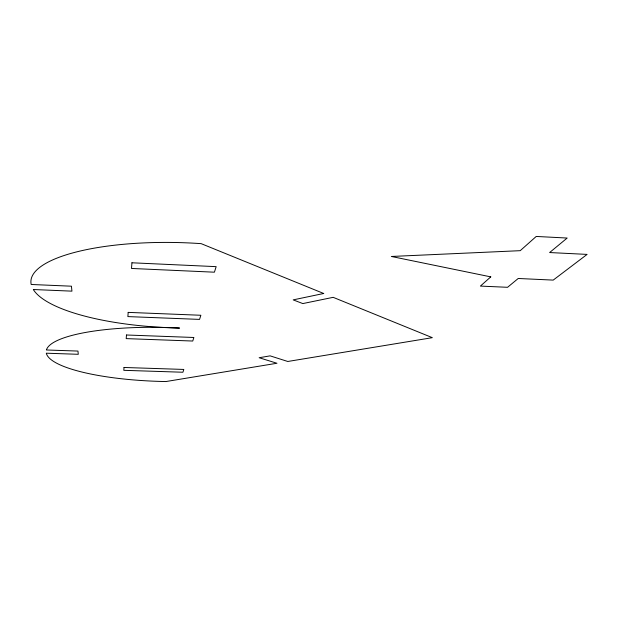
<?xml version="1.0" encoding="UTF-8"?>
<svg xmlns="http://www.w3.org/2000/svg" width="618" height="618" viewBox="0 0 618 618"><rect width="100%" height="100%" fill="white"/><g stroke="black" fill="none" stroke-linecap="round" stroke-linejoin="round"><path stroke-width="0.93" d="M124.025 367.478L123.809 370.321L182.92 372.237L183.801 369.44L124.025 367.478M126.481 334.995L126.203 338.618L192.746 341.036L193.867 337.482L126.481 334.995M128.189 312.384L127.872 316.594L199.552 319.398L200.858 315.265L128.189 312.384M131.935 262.789L131.51 268.459L214.415 272.19L216.161 266.644L131.935 262.789M490.769 276.872L480.402 286.088L507.556 287.3L518.224 278.486L553.203 280.101L587.1 254.4L549.626 252.546L567.177 238.046L536.231 236.447L520.225 250.676L391.364 256.47L490.769 276.872M323.708 293.488L293.187 299.877L302.812 303.577L333.164 297.335L432.337 337.667L287.787 361.476L270.105 355.86L259.158 357.729L276.949 363.26L165.902 381.553A117.15 27.022 1.4 0 1 46.304 353.202L78.277 354.299L77.953 351.07L46.427 349.981A117.15 27.022 1.4 0 1 179.583 328.073A147.084 42.727 1.5 0 1 33.318 289.525L71.935 291.148L71.441 286.196L31.194 284.481A147.084 42.727 1.5 0 1 201.174 243.654L323.708 293.488"/></g></svg>
